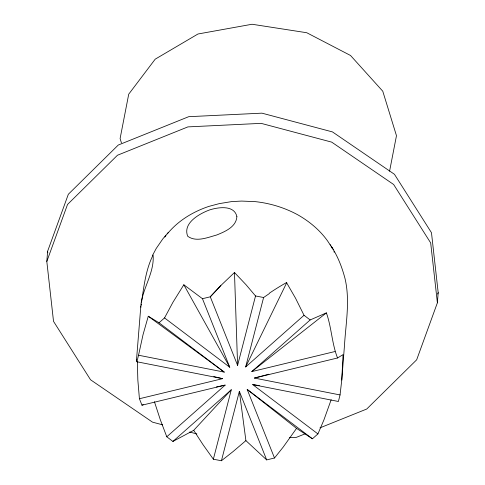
<?xml version="1.0" encoding="UTF-8"?>
<svg xmlns="http://www.w3.org/2000/svg" width="485" height="485" viewBox="0 0 485 485"><rect width="100%" height="100%" fill="white"/><g stroke="black" fill="none" stroke-linecap="round" stroke-linejoin="round"><path stroke-width="0.73" d="M340.046 394.942L341.767 380.064L343.053 354.632L337.542 357.978L254.37 378.058L340.046 394.942L338.403 401.483L252.685 384.587L317.924 433.923L312.425 438.786L296.547 428.376L247.186 389.449L274.498 458.004L266.677 459.907L245.901 440.622L239.36 391.34L221.427 460.75L213.358 459.21L202.888 444.49L193.715 430.322L231.296 389.752L213.358 459.21M193.715 430.322L172.909 441.435L166.779 436.785L225.155 385.108L141.972 405.193L139.419 398.737L222.585 378.658L136.909 361.768L136.485 360.167L140.996 304.071C143.208 287.399 154.57 272.018 153.096 255.055C145.791 269.369 143.93 286.344 141.547 302.197M162.699 424.866L152.52 422.156L90.556 379.785L53.52 321.355L46.815 261.457L47.615 251.254L68.337 194.261L118.273 145.039L188.713 116.691L261.936 113.157L332.48 131.92L394.444 174.291L431.48 232.721L438.185 292.619L437.385 302.822L416.663 359.815L366.727 409.037L319.997 427.843M341.767 380.064L344.495 345.235C345.817 323.101 350.206 300.567 345.029 278.584C342.052 267.344 337.875 256.341 331.425 246.61M141.256 305.223L141.371 304.01M389.576 171.205L396.475 135.697L382.774 91.222L350.528 55.484L306.75 32.731L252.054 24.25L197.971 33.998L155.2 59.17L128.725 94.175L120.098 138.564L121.42 142.869M138.54 355.226L143.033 334.68L148.271 316.244L159.031 322.786L224.276 372.122L138.54 355.226L136.909 361.768M136.485 360.167L136.679 359.343M220.857 285.507L210.284 296.808L237.595 365.369L255.528 295.959L246.028 284.719L234.479 272.515L220.857 285.507L210.284 296.808L202.457 298.699L183.821 284.774L172.945 302.282L164.536 317.924L159.031 322.786M245.659 366.957L286.665 282.834L295.541 298.22L304.028 315.292L245.659 366.957L263.604 297.511L269.139 293.71M331.158 399.773L323.889 419.992L317.924 433.923M46.815 261.457L67.53 204.464L117.473 155.242L187.913 126.894L261.136 123.36L331.679 142.123L393.644 184.494L430.68 242.924L437.385 302.822M437.67 294.031L438.185 292.619M152.405 255.637L156.212 248.484L162.821 238.887L168.392 232.315M296.547 428.376L283.167 447.128L274.498 458.004M164.851 237.038L165.973 235.546M167.307 233.897C178.001 220.79 192.957 211.715 208.889 206.392L219.317 203.621L231.618 201.602L241.627 201.075L255.249 201.633C270.2 203.233 284.81 207.725 298.008 214.94C309.509 221.512 319.912 230.175 327.63 241.009L330.782 245.834M172.909 441.435L231.296 389.752M334.971 351.522L251.8 371.601L310.17 319.936L326.387 312.886C331.619 327.557 331.837 343.556 337.542 357.978M245.901 440.622L232.958 451.662L221.427 460.75M251.8 371.601L326.387 312.886M141.972 405.193L143.257 404.635M305.35 433.736L296.286 437.385L289.49 437.712M254.37 378.058L268.908 374.214M216.352 386.988L225.155 385.108M252.685 384.587L259.366 385.623M255.528 295.959L263.604 297.511M213.764 376.572L222.585 378.658M189.611 432.02L196.886 433.954M304.028 315.292L310.17 319.936M148.271 316.244L224.276 372.122M164.536 317.924L229.769 367.26L202.457 298.699M247.186 389.449L312.425 438.786M330.152 244.628L333.468 249.83M331.164 246.489L332.152 248.199M183.821 284.774L229.769 367.26M333.916 251.594L334.207 252.23M239.36 391.34L266.677 459.907M166.779 436.785L160.323 419.786L154.418 401.707M140.741 306.223L140.899 307.229M47.615 251.254L47.785 252.752M139.419 398.737L137.837 379.955L137.358 361.41M234.479 272.515L237.595 365.369M269.266 293.255A361.028 126.033 -60.5 0 1 286.799 282.422M236.892 216.601C236.219 226.944 225.052 231.618 216.71 234.995C207.622 237.468 196.219 242.451 187.713 236.268C182.421 223.136 199.438 213.636 209.72 209.89C218.353 207.168 234.346 204.828 236.892 216.601"/></g></svg>
